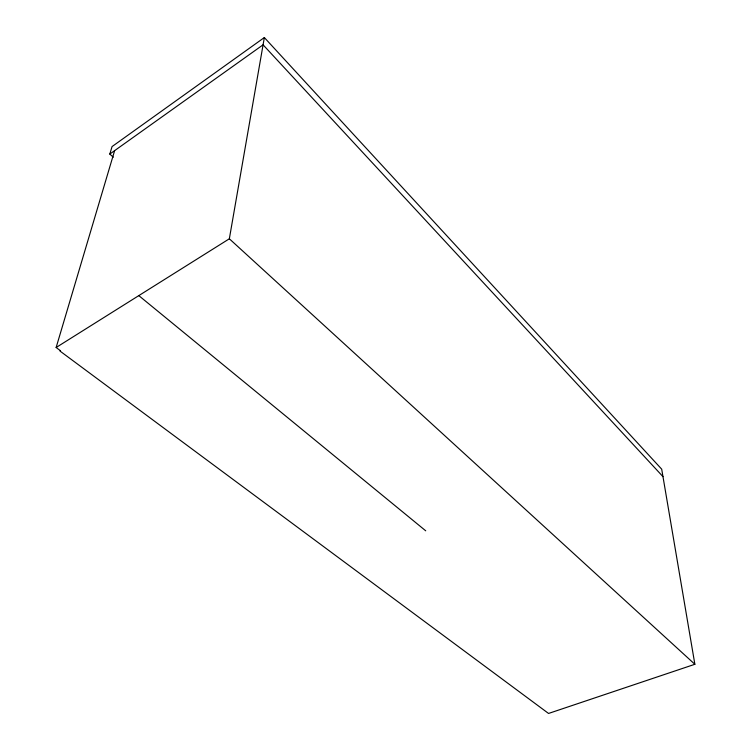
<?xml version="1.0" encoding="UTF-8"?>
<svg xmlns="http://www.w3.org/2000/svg" width="751" height="751" viewBox="0 0 751 751"><rect width="100%" height="100%" fill="white"/><g stroke="black" fill="none" stroke-linecap="round" stroke-linejoin="round"><path stroke-width="1.13" d="M56.137 347.506L229.346 238.79L264.343 37.55L661.706 469.178L694.863 664.288L548.549 713.45L60.005 351.074L60.512 350.755L56.137 347.506L114.631 150.632M113.298 157.212L109.806 154.077L112.059 146.576L264.343 37.55M109.806 154.077L263.085 44.816L662.973 476.641M138.813 295.622L425.733 530.816M229.346 238.79L694.863 664.288"/></g></svg>
